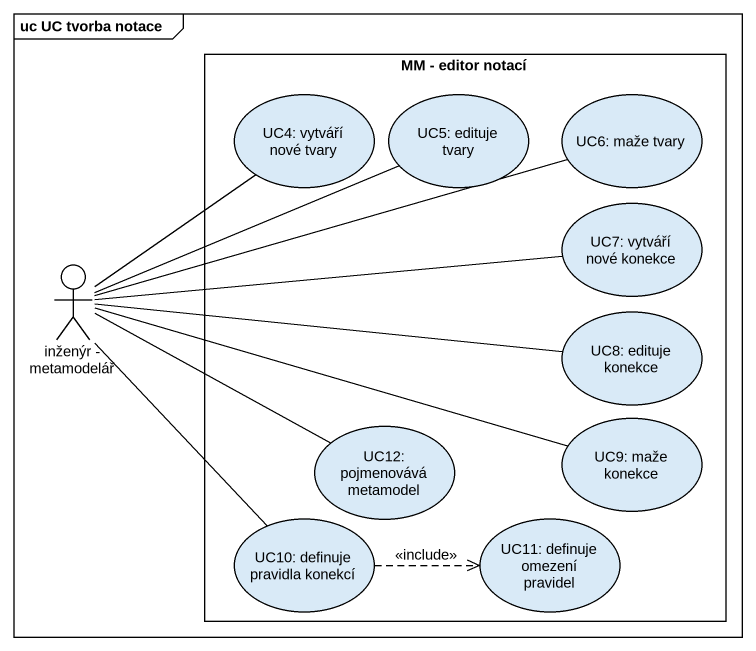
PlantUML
@startuml
mainframe uc UC tvorba notace
rectangle "MM - editor notací" as MM_editor_notací {
  usecase "UC4: vytváří nové tvary" as UC4_vytváří_nové_tvary
  usecase "UC5: edituje tvary" as UC5_edituje_tvary
  usecase "UC6: maže tvary" as UC6_maže_tvary
  usecase "UC7: vytváří nové konekce" as UC7_vytváří_nové_konekce
  usecase "UC8: edituje konekce" as UC8_edituje_konekce
  usecase "UC12: pojmenovává metamodel" as UC12_pojmenovává_metamodel
  usecase "UC9: maže konekce" as UC9_maže_konekce
  usecase "UC10: definuje pravidla konekcí" as UC10_definuje_pravidla
  usecase "UC11: definuje omezení pravidel" as UC11_definuje_omezení
}
actor "inženýr - metamodelář" as inženýr_metamodelář
inženýr_metamodelář -up- UC4_vytváří_nové_tvary
inženýr_metamodelář -right- UC5_edituje_tvary
inženýr_metamodelář -right- UC6_maže_tvary
inženýr_metamodelář -right- UC7_vytváří_nové_konekce
inženýr_metamodelář -right- UC8_edituje_konekce
inženýr_metamodelář -right- UC12_pojmenovává_metamodel
inženýr_metamodelář -right- UC9_maže_konekce
inženýr_metamodelář -- UC10_definuje_pravidla
UC10_definuje_pravidla .right.> UC11_definuje_omezení : <<include>>
@enduml
